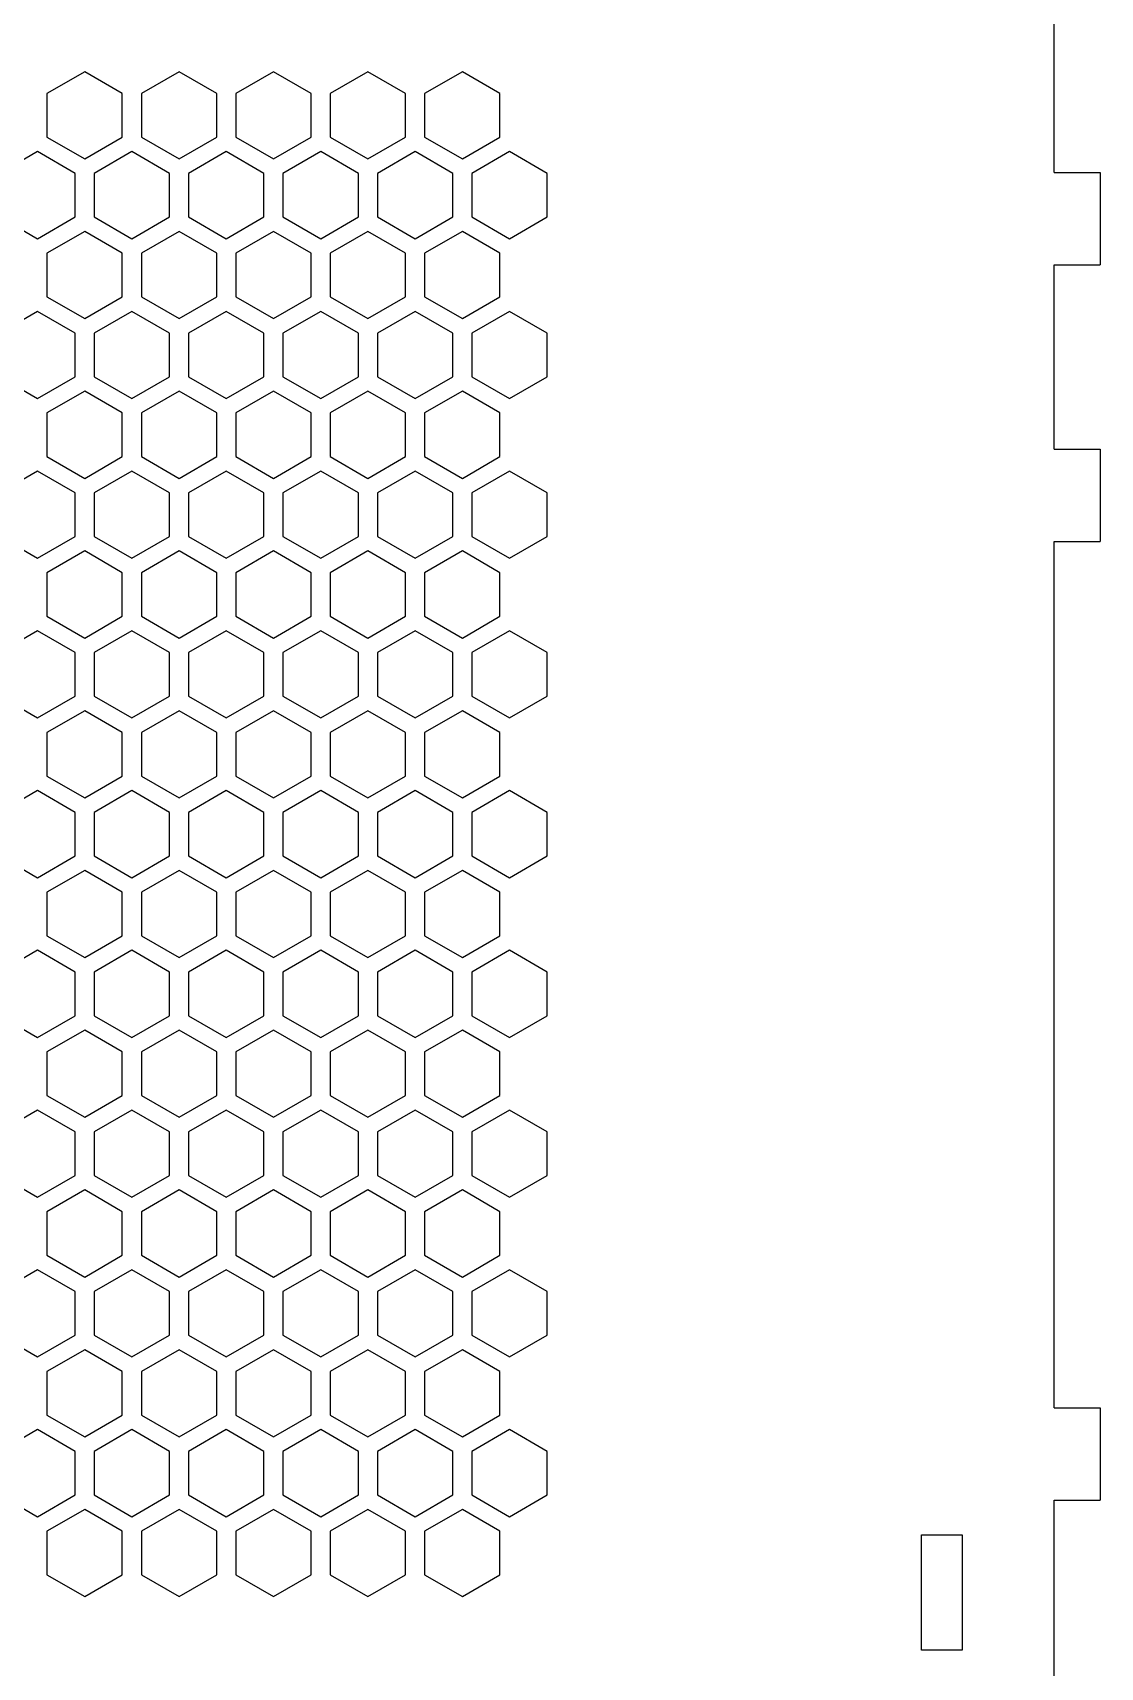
# Model space of a CAD drawing. Extents: x 311 to 600, y 16 to 462.
# Drawn here: x 526.6 to 600.1, y 254 to 366.5 of the extents above; entities that cross this region are included whole.
import ezdxf

# ---------------------------------------------------------------- set-up
doc = ezdxf.new("R2010")
doc.units = 0
doc.header["$MEASUREMENT"] = 0
doc.layers.get('0').update_dxf_attribs({"color": 13, "linetype": 'CONTINUOUS'})

msp = doc.modelspace()

# ---------------------------------------------------------------- linework, layer by layer
for p, q in [((596.94, 356.92, 0), (596.94, 456, 0)), ((530.19, 363.86, 0), (527.59, 362.36, 0)), ((532.78, 362.36, 0), (530.19, 363.86, 0)), ((536.69, 363.86, 0), (534.09, 362.36, 0)), ((539.28, 362.36, 0), (536.69, 363.86, 0)), ((543.19, 363.86, 0), (540.59, 362.36, 0)), ((545.78, 362.36, 0), (543.19, 363.86, 0)), ((549.69, 363.86, 0), (547.09, 362.36, 0)), ((552.28, 362.36, 0), (549.69, 363.86, 0)), ((556.19, 363.86, 0), (553.59, 362.36, 0)), ((558.78, 362.36, 0), (556.19, 363.86, 0)), ((527.59, 362.36, 0), (527.59, 359.36, 0)), ((532.78, 359.36, 0), (532.78, 362.36, 0)), ((534.09, 362.36, 0), (534.09, 359.36, 0)), ((539.28, 359.36, 0), (539.28, 362.36, 0)), ((540.59, 362.36, 0), (540.59, 359.36, 0)), ((545.78, 359.36, 0), (545.78, 362.36, 0)), ((547.09, 362.36, 0), (547.09, 359.36, 0)), ((552.28, 359.36, 0), (552.28, 362.36, 0)), ((553.59, 362.36, 0), (553.59, 359.36, 0)), ((558.78, 359.36, 0), (558.78, 362.36, 0)), ((527.59, 359.36, 0), (530.19, 357.86, 0)), ((530.19, 357.86, 0), (532.78, 359.36, 0)), ((534.09, 359.36, 0), (536.69, 357.86, 0)), ((536.69, 357.86, 0), (539.28, 359.36, 0)), ((540.59, 359.36, 0), (543.19, 357.86, 0)), ((543.19, 357.86, 0), (545.78, 359.36, 0)), ((547.09, 359.36, 0), (549.69, 357.86, 0)), ((549.69, 357.86, 0), (552.28, 359.36, 0)), ((553.59, 359.36, 0), (556.19, 357.86, 0)), ((556.19, 357.86, 0), (558.78, 359.36, 0)), ((526.94, 358.36, 0), (524.34, 356.86, 0)), ((529.53, 356.86, 0), (526.94, 358.36, 0)), ((533.44, 358.36, 0), (530.84, 356.86, 0)), ((536.03, 356.86, 0), (533.44, 358.36, 0)), ((539.94, 358.36, 0), (537.34, 356.86, 0)), ((542.53, 356.86, 0), (539.94, 358.36, 0)), ((546.44, 358.36, 0), (543.84, 356.86, 0)), ((549.03, 356.86, 0), (546.44, 358.36, 0)), ((552.94, 358.36, 0), (550.34, 356.86, 0)), ((555.53, 356.86, 0), (552.94, 358.36, 0)), ((559.44, 358.36, 0), (556.84, 356.86, 0)), ((562.03, 356.86, 0), (559.44, 358.36, 0)), ((529.53, 353.86, 0), (529.53, 356.86, 0)), ((530.84, 356.86, 0), (530.84, 353.86, 0)), ((536.03, 353.86, 0), (536.03, 356.86, 0)), ((537.34, 356.86, 0), (537.34, 353.86, 0)), ((542.53, 353.86, 0), (542.53, 356.86, 0)), ((543.84, 356.86, 0), (543.84, 353.86, 0)), ((549.03, 353.86, 0), (549.03, 356.86, 0)), ((550.34, 356.86, 0), (550.34, 353.86, 0)), ((555.53, 353.86, 0), (555.53, 356.86, 0)), ((556.84, 356.86, 0), (556.84, 353.86, 0)), ((562.03, 353.86, 0), (562.03, 356.86, 0)), ((596.94, 356.92, 0), (600.11, 356.92, 0)), ((600.11, 356.92, 0), (600.11, 350.57, 0)), ((524.34, 353.86, 0), (526.94, 352.36, 0)), ((526.94, 352.36, 0), (529.53, 353.86, 0)), ((530.84, 353.86, 0), (533.44, 352.36, 0)), ((533.44, 352.36, 0), (536.03, 353.86, 0)), ((537.34, 353.86, 0), (539.94, 352.36, 0)), ((539.94, 352.36, 0), (542.53, 353.86, 0)), ((543.84, 353.86, 0), (546.44, 352.36, 0)), ((546.44, 352.36, 0), (549.03, 353.86, 0)), ((550.34, 353.86, 0), (552.94, 352.36, 0)), ((552.94, 352.36, 0), (555.53, 353.86, 0)), ((556.84, 353.86, 0), (559.44, 352.36, 0)), ((559.44, 352.36, 0), (562.03, 353.86, 0)), ((530.19, 352.86, 0), (527.59, 351.36, 0)), ((532.78, 351.36, 0), (530.19, 352.86, 0)), ((536.69, 352.86, 0), (534.09, 351.36, 0)), ((539.28, 351.36, 0), (536.69, 352.86, 0)), ((543.19, 352.86, 0), (540.59, 351.36, 0)), ((545.78, 351.36, 0), (543.19, 352.86, 0)), ((549.69, 352.86, 0), (547.09, 351.36, 0)), ((552.28, 351.36, 0), (549.69, 352.86, 0)), ((556.19, 352.86, 0), (553.59, 351.36, 0)), ((558.78, 351.36, 0), (556.19, 352.86, 0)), ((527.59, 351.36, 0), (527.59, 348.36, 0)), ((532.78, 348.36, 0), (532.78, 351.36, 0)), ((534.09, 351.36, 0), (534.09, 348.36, 0)), ((539.28, 348.36, 0), (539.28, 351.36, 0)), ((540.59, 351.36, 0), (540.59, 348.36, 0)), ((545.78, 348.36, 0), (545.78, 351.36, 0)), ((547.09, 351.36, 0), (547.09, 348.36, 0)), ((552.28, 348.36, 0), (552.28, 351.36, 0)), ((553.59, 351.36, 0), (553.59, 348.36, 0)), ((558.78, 348.36, 0), (558.78, 351.36, 0)), ((596.94, 344.22, 0), (596.94, 350.57, 0)), ((596.94, 350.57, 0), (600.11, 350.57, 0)), ((527.59, 348.36, 0), (530.19, 346.86, 0)), ((530.19, 346.86, 0), (532.78, 348.36, 0)), ((534.09, 348.36, 0), (536.69, 346.86, 0)), ((536.69, 346.86, 0), (539.28, 348.36, 0)), ((540.59, 348.36, 0), (543.19, 346.86, 0)), ((543.19, 346.86, 0), (545.78, 348.36, 0)), ((547.09, 348.36, 0), (549.69, 346.86, 0)), ((549.69, 346.86, 0), (552.28, 348.36, 0)), ((553.59, 348.36, 0), (556.19, 346.86, 0)), ((556.19, 346.86, 0), (558.78, 348.36, 0)), ((526.94, 347.36, 0), (524.34, 345.86, 0)), ((529.53, 345.86, 0), (526.94, 347.36, 0)), ((533.44, 347.36, 0), (530.84, 345.86, 0)), ((536.03, 345.86, 0), (533.44, 347.36, 0)), ((539.94, 347.36, 0), (537.34, 345.86, 0)), ((542.53, 345.86, 0), (539.94, 347.36, 0)), ((546.44, 347.36, 0), (543.84, 345.86, 0)), ((549.03, 345.86, 0), (546.44, 347.36, 0)), ((552.94, 347.36, 0), (550.34, 345.86, 0)), ((555.53, 345.86, 0), (552.94, 347.36, 0)), ((559.44, 347.36, 0), (556.84, 345.86, 0)), ((562.03, 345.86, 0), (559.44, 347.36, 0)), ((529.53, 342.86, 0), (529.53, 345.86, 0)), ((530.84, 345.86, 0), (530.84, 342.86, 0)), ((536.03, 342.86, 0), (536.03, 345.86, 0)), ((537.34, 345.86, 0), (537.34, 342.86, 0)), ((542.53, 342.86, 0), (542.53, 345.86, 0)), ((543.84, 345.86, 0), (543.84, 342.86, 0)), ((549.03, 342.86, 0), (549.03, 345.86, 0)), ((550.34, 345.86, 0), (550.34, 342.86, 0)), ((555.53, 342.86, 0), (555.53, 345.86, 0)), ((556.84, 345.86, 0), (556.84, 342.86, 0)), ((562.03, 342.86, 0), (562.03, 345.86, 0)), ((596.94, 337.87, 0), (596.94, 344.22, 0)), ((524.34, 342.86, 0), (526.94, 341.36, 0)), ((526.94, 341.36, 0), (529.53, 342.86, 0)), ((530.84, 342.86, 0), (533.44, 341.36, 0)), ((533.44, 341.36, 0), (536.03, 342.86, 0)), ((537.34, 342.86, 0), (539.94, 341.36, 0)), ((539.94, 341.36, 0), (542.53, 342.86, 0)), ((543.84, 342.86, 0), (546.44, 341.36, 0)), ((546.44, 341.36, 0), (549.03, 342.86, 0)), ((550.34, 342.86, 0), (552.94, 341.36, 0)), ((552.94, 341.36, 0), (555.53, 342.86, 0)), ((556.84, 342.86, 0), (559.44, 341.36, 0)), ((559.44, 341.36, 0), (562.03, 342.86, 0)), ((530.19, 341.86, 0), (527.59, 340.36, 0)), ((532.78, 340.36, 0), (530.19, 341.86, 0)), ((536.69, 341.86, 0), (534.09, 340.36, 0)), ((539.28, 340.36, 0), (536.69, 341.86, 0)), ((543.19, 341.86, 0), (540.59, 340.36, 0)), ((545.78, 340.36, 0), (543.19, 341.86, 0)), ((549.69, 341.86, 0), (547.09, 340.36, 0)), ((552.28, 340.36, 0), (549.69, 341.86, 0)), ((556.19, 341.86, 0), (553.59, 340.36, 0)), ((558.78, 340.36, 0), (556.19, 341.86, 0)), ((527.59, 340.36, 0), (527.59, 337.36, 0)), ((532.78, 337.36, 0), (532.78, 340.36, 0)), ((534.09, 340.36, 0), (534.09, 337.36, 0)), ((539.28, 337.36, 0), (539.28, 340.36, 0)), ((540.59, 340.36, 0), (540.59, 337.36, 0)), ((545.78, 337.36, 0), (545.78, 340.36, 0)), ((547.09, 340.36, 0), (547.09, 337.36, 0)), ((552.28, 337.36, 0), (552.28, 340.36, 0)), ((553.59, 340.36, 0), (553.59, 337.36, 0)), ((558.78, 337.36, 0), (558.78, 340.36, 0)), ((596.94, 337.87, 0), (600.11, 337.87, 0)), ((600.11, 337.87, 0), (600.11, 331.52, 0)), ((527.59, 337.36, 0), (530.19, 335.86, 0)), ((530.19, 335.86, 0), (532.78, 337.36, 0)), ((534.09, 337.36, 0), (536.69, 335.86, 0)), ((536.69, 335.86, 0), (539.28, 337.36, 0)), ((540.59, 337.36, 0), (543.19, 335.86, 0)), ((543.19, 335.86, 0), (545.78, 337.36, 0)), ((547.09, 337.36, 0), (549.69, 335.86, 0)), ((549.69, 335.86, 0), (552.28, 337.36, 0)), ((553.59, 337.36, 0), (556.19, 335.86, 0)), ((556.19, 335.86, 0), (558.78, 337.36, 0)), ((526.94, 336.36, 0), (524.34, 334.86, 0)), ((529.53, 334.86, 0), (526.94, 336.36, 0)), ((533.44, 336.36, 0), (530.84, 334.86, 0)), ((536.03, 334.86, 0), (533.44, 336.36, 0)), ((539.94, 336.36, 0), (537.34, 334.86, 0)), ((542.53, 334.86, 0), (539.94, 336.36, 0)), ((546.44, 336.36, 0), (543.84, 334.86, 0)), ((549.03, 334.86, 0), (546.44, 336.36, 0)), ((552.94, 336.36, 0), (550.34, 334.86, 0)), ((555.53, 334.86, 0), (552.94, 336.36, 0)), ((559.44, 336.36, 0), (556.84, 334.86, 0)), ((562.03, 334.86, 0), (559.44, 336.36, 0)), ((529.53, 331.86, 0), (529.53, 334.86, 0)), ((530.84, 334.86, 0), (530.84, 331.86, 0)), ((536.03, 331.86, 0), (536.03, 334.86, 0)), ((537.34, 334.86, 0), (537.34, 331.86, 0)), ((542.53, 331.86, 0), (542.53, 334.86, 0)), ((543.84, 334.86, 0), (543.84, 331.86, 0)), ((549.03, 331.86, 0), (549.03, 334.86, 0)), ((550.34, 334.86, 0), (550.34, 331.86, 0)), ((555.53, 331.86, 0), (555.53, 334.86, 0)), ((556.84, 334.86, 0), (556.84, 331.86, 0)), ((562.03, 331.86, 0), (562.03, 334.86, 0)), ((524.34, 331.86, 0), (526.94, 330.36, 0)), ((526.94, 330.36, 0), (529.53, 331.86, 0)), ((530.84, 331.86, 0), (533.44, 330.36, 0)), ((533.44, 330.36, 0), (536.03, 331.86, 0)), ((537.34, 331.86, 0), (539.94, 330.36, 0)), ((539.94, 330.36, 0), (542.53, 331.86, 0)), ((543.84, 331.86, 0), (546.44, 330.36, 0)), ((546.44, 330.36, 0), (549.03, 331.86, 0)), ((550.34, 331.86, 0), (552.94, 330.36, 0)), ((552.94, 330.36, 0), (555.53, 331.86, 0)), ((556.84, 331.86, 0), (559.44, 330.36, 0)), ((559.44, 330.36, 0), (562.03, 331.86, 0)), ((596.94, 271.85, 0), (596.94, 331.52, 0)), ((596.94, 331.52, 0), (600.11, 331.52, 0)), ((530.19, 330.86, 0), (527.59, 329.36, 0)), ((532.78, 329.36, 0), (530.19, 330.86, 0)), ((536.69, 330.86, 0), (534.09, 329.36, 0)), ((539.28, 329.36, 0), (536.69, 330.86, 0)), ((543.19, 330.86, 0), (540.59, 329.36, 0)), ((545.78, 329.36, 0), (543.19, 330.86, 0)), ((549.69, 330.86, 0), (547.09, 329.36, 0)), ((552.28, 329.36, 0), (549.69, 330.86, 0)), ((556.19, 330.86, 0), (553.59, 329.36, 0)), ((558.78, 329.36, 0), (556.19, 330.86, 0)), ((527.59, 329.36, 0), (527.59, 326.36, 0)), ((532.78, 326.36, 0), (532.78, 329.36, 0)), ((534.09, 329.36, 0), (534.09, 326.36, 0)), ((539.28, 326.36, 0), (539.28, 329.36, 0)), ((540.59, 329.36, 0), (540.59, 326.36, 0)), ((545.78, 326.36, 0), (545.78, 329.36, 0)), ((547.09, 329.36, 0), (547.09, 326.36, 0)), ((552.28, 326.36, 0), (552.28, 329.36, 0)), ((553.59, 329.36, 0), (553.59, 326.36, 0)), ((558.78, 326.36, 0), (558.78, 329.36, 0)), ((526.94, 325.36, 0), (524.34, 323.86, 0)), ((529.53, 323.86, 0), (526.94, 325.36, 0)), ((527.59, 326.36, 0), (530.19, 324.86, 0)), ((530.19, 324.86, 0), (532.78, 326.36, 0)), ((533.44, 325.36, 0), (530.84, 323.86, 0)), ((536.03, 323.86, 0), (533.44, 325.36, 0)), ((534.09, 326.36, 0), (536.69, 324.86, 0)), ((536.69, 324.86, 0), (539.28, 326.36, 0)), ((539.94, 325.36, 0), (537.34, 323.86, 0)), ((542.53, 323.86, 0), (539.94, 325.36, 0)), ((540.59, 326.36, 0), (543.19, 324.86, 0)), ((543.19, 324.86, 0), (545.78, 326.36, 0)), ((546.44, 325.36, 0), (543.84, 323.86, 0)), ((549.03, 323.86, 0), (546.44, 325.36, 0)), ((547.09, 326.36, 0), (549.69, 324.86, 0)), ((549.69, 324.86, 0), (552.28, 326.36, 0)), ((552.94, 325.36, 0), (550.34, 323.86, 0)), ((555.53, 323.86, 0), (552.94, 325.36, 0)), ((553.59, 326.36, 0), (556.19, 324.86, 0)), ((556.19, 324.86, 0), (558.78, 326.36, 0)), ((559.44, 325.36, 0), (556.84, 323.86, 0)), ((562.03, 323.86, 0), (559.44, 325.36, 0)), ((529.53, 320.86, 0), (529.53, 323.86, 0)), ((530.84, 323.86, 0), (530.84, 320.86, 0)), ((536.03, 320.86, 0), (536.03, 323.86, 0)), ((537.34, 323.86, 0), (537.34, 320.86, 0)), ((542.53, 320.86, 0), (542.53, 323.86, 0)), ((543.84, 323.86, 0), (543.84, 320.86, 0)), ((549.03, 320.86, 0), (549.03, 323.86, 0)), ((550.34, 323.86, 0), (550.34, 320.86, 0)), ((555.53, 320.86, 0), (555.53, 323.86, 0)), ((556.84, 323.86, 0), (556.84, 320.86, 0)), ((562.03, 320.86, 0), (562.03, 323.86, 0)), ((524.34, 320.86, 0), (526.94, 319.36, 0)), ((526.94, 319.36, 0), (529.53, 320.86, 0)), ((530.84, 320.86, 0), (533.44, 319.36, 0)), ((533.44, 319.36, 0), (536.03, 320.86, 0)), ((537.34, 320.86, 0), (539.94, 319.36, 0)), ((539.94, 319.36, 0), (542.53, 320.86, 0)), ((543.84, 320.86, 0), (546.44, 319.36, 0)), ((546.44, 319.36, 0), (549.03, 320.86, 0)), ((550.34, 320.86, 0), (552.94, 319.36, 0)), ((552.94, 319.36, 0), (555.53, 320.86, 0)), ((556.84, 320.86, 0), (559.44, 319.36, 0)), ((559.44, 319.36, 0), (562.03, 320.86, 0)), ((530.19, 319.86, 0), (527.59, 318.36, 0)), ((532.78, 318.36, 0), (530.19, 319.86, 0)), ((536.69, 319.86, 0), (534.09, 318.36, 0)), ((539.28, 318.36, 0), (536.69, 319.86, 0)), ((543.19, 319.86, 0), (540.59, 318.36, 0)), ((545.78, 318.36, 0), (543.19, 319.86, 0)), ((549.69, 319.86, 0), (547.09, 318.36, 0)), ((552.28, 318.36, 0), (549.69, 319.86, 0)), ((556.19, 319.86, 0), (553.59, 318.36, 0)), ((558.78, 318.36, 0), (556.19, 319.86, 0)), ((527.59, 318.36, 0), (527.59, 315.36, 0)), ((532.78, 315.36, 0), (532.78, 318.36, 0)), ((534.09, 318.36, 0), (534.09, 315.36, 0)), ((539.28, 315.36, 0), (539.28, 318.36, 0)), ((540.59, 318.36, 0), (540.59, 315.36, 0)), ((545.78, 315.36, 0), (545.78, 318.36, 0)), ((547.09, 318.36, 0), (547.09, 315.36, 0)), ((552.28, 315.36, 0), (552.28, 318.36, 0)), ((553.59, 318.36, 0), (553.59, 315.36, 0)), ((558.78, 315.36, 0), (558.78, 318.36, 0)), ((527.59, 315.36, 0), (530.19, 313.86, 0)), ((530.19, 313.86, 0), (532.78, 315.36, 0)), ((534.09, 315.36, 0), (536.69, 313.86, 0)), ((536.69, 313.86, 0), (539.28, 315.36, 0)), ((540.59, 315.36, 0), (543.19, 313.86, 0)), ((543.19, 313.86, 0), (545.78, 315.36, 0)), ((547.09, 315.36, 0), (549.69, 313.86, 0)), ((549.69, 313.86, 0), (552.28, 315.36, 0)), ((553.59, 315.36, 0), (556.19, 313.86, 0)), ((556.19, 313.86, 0), (558.78, 315.36, 0)), ((526.94, 314.36, 0), (524.34, 312.86, 0)), ((529.53, 312.86, 0), (526.94, 314.36, 0)), ((533.44, 314.36, 0), (530.84, 312.86, 0)), ((536.03, 312.86, 0), (533.44, 314.36, 0)), ((539.94, 314.36, 0), (537.34, 312.86, 0)), ((542.53, 312.86, 0), (539.94, 314.36, 0)), ((546.44, 314.36, 0), (543.84, 312.86, 0)), ((549.03, 312.86, 0), (546.44, 314.36, 0)), ((552.94, 314.36, 0), (550.34, 312.86, 0)), ((555.53, 312.86, 0), (552.94, 314.36, 0)), ((559.44, 314.36, 0), (556.84, 312.86, 0)), ((562.03, 312.86, 0), (559.44, 314.36, 0)), ((529.53, 309.86, 0), (529.53, 312.86, 0)), ((530.84, 312.86, 0), (530.84, 309.86, 0)), ((536.03, 309.86, 0), (536.03, 312.86, 0)), ((537.34, 312.86, 0), (537.34, 309.86, 0)), ((542.53, 309.86, 0), (542.53, 312.86, 0)), ((543.84, 312.86, 0), (543.84, 309.86, 0)), ((549.03, 309.86, 0), (549.03, 312.86, 0)), ((550.34, 312.86, 0), (550.34, 309.86, 0)), ((555.53, 309.86, 0), (555.53, 312.86, 0)), ((556.84, 312.86, 0), (556.84, 309.86, 0)), ((562.03, 309.86, 0), (562.03, 312.86, 0)), ((524.34, 309.86, 0), (526.94, 308.36, 0)), ((526.94, 308.36, 0), (529.53, 309.86, 0)), ((530.84, 309.86, 0), (533.44, 308.36, 0)), ((533.44, 308.36, 0), (536.03, 309.86, 0)), ((537.34, 309.86, 0), (539.94, 308.36, 0)), ((539.94, 308.36, 0), (542.53, 309.86, 0)), ((543.84, 309.86, 0), (546.44, 308.36, 0)), ((546.44, 308.36, 0), (549.03, 309.86, 0)), ((550.34, 309.86, 0), (552.94, 308.36, 0)), ((552.94, 308.36, 0), (555.53, 309.86, 0)), ((556.84, 309.86, 0), (559.44, 308.36, 0)), ((559.44, 308.36, 0), (562.03, 309.86, 0)), ((530.19, 308.86, 0), (527.59, 307.36, 0)), ((532.78, 307.36, 0), (530.19, 308.86, 0)), ((536.69, 308.86, 0), (534.09, 307.36, 0)), ((539.28, 307.36, 0), (536.69, 308.86, 0)), ((543.19, 308.86, 0), (540.59, 307.36, 0)), ((545.78, 307.36, 0), (543.19, 308.86, 0)), ((549.69, 308.86, 0), (547.09, 307.36, 0)), ((552.28, 307.36, 0), (549.69, 308.86, 0)), ((556.19, 308.86, 0), (553.59, 307.36, 0)), ((558.78, 307.36, 0), (556.19, 308.86, 0)), ((527.59, 307.36, 0), (527.59, 304.36, 0)), ((532.78, 304.36, 0), (532.78, 307.36, 0)), ((534.09, 307.36, 0), (534.09, 304.36, 0)), ((539.28, 304.36, 0), (539.28, 307.36, 0)), ((540.59, 307.36, 0), (540.59, 304.36, 0)), ((545.78, 304.36, 0), (545.78, 307.36, 0)), ((547.09, 307.36, 0), (547.09, 304.36, 0)), ((552.28, 304.36, 0), (552.28, 307.36, 0)), ((553.59, 307.36, 0), (553.59, 304.36, 0)), ((558.78, 304.36, 0), (558.78, 307.36, 0)), ((527.59, 304.36, 0), (530.19, 302.86, 0)), ((530.19, 302.86, 0), (532.78, 304.36, 0)), ((534.09, 304.36, 0), (536.69, 302.86, 0)), ((536.69, 302.86, 0), (539.28, 304.36, 0)), ((540.59, 304.36, 0), (543.19, 302.86, 0)), ((543.19, 302.86, 0), (545.78, 304.36, 0)), ((547.09, 304.36, 0), (549.69, 302.86, 0)), ((549.69, 302.86, 0), (552.28, 304.36, 0)), ((553.59, 304.36, 0), (556.19, 302.86, 0)), ((556.19, 302.86, 0), (558.78, 304.36, 0)), ((526.94, 303.36, 0), (524.34, 301.86, 0)), ((529.53, 301.86, 0), (526.94, 303.36, 0)), ((533.44, 303.36, 0), (530.84, 301.86, 0)), ((536.03, 301.86, 0), (533.44, 303.36, 0)), ((539.94, 303.36, 0), (537.34, 301.86, 0)), ((542.53, 301.86, 0), (539.94, 303.36, 0)), ((546.44, 303.36, 0), (543.84, 301.86, 0)), ((549.03, 301.86, 0), (546.44, 303.36, 0)), ((552.94, 303.36, 0), (550.34, 301.86, 0)), ((555.53, 301.86, 0), (552.94, 303.36, 0)), ((559.44, 303.36, 0), (556.84, 301.86, 0)), ((562.03, 301.86, 0), (559.44, 303.36, 0)), ((529.53, 298.86, 0), (529.53, 301.86, 0)), ((530.84, 301.86, 0), (530.84, 298.86, 0)), ((536.03, 298.86, 0), (536.03, 301.86, 0)), ((537.34, 301.86, 0), (537.34, 298.86, 0)), ((542.53, 298.86, 0), (542.53, 301.86, 0)), ((543.84, 301.86, 0), (543.84, 298.86, 0)), ((549.03, 298.86, 0), (549.03, 301.86, 0)), ((550.34, 301.86, 0), (550.34, 298.86, 0)), ((555.53, 298.86, 0), (555.53, 301.86, 0)), ((556.84, 301.86, 0), (556.84, 298.86, 0)), ((562.03, 298.86, 0), (562.03, 301.86, 0)), ((524.34, 298.86, 0), (526.94, 297.36, 0)), ((526.94, 297.36, 0), (529.53, 298.86, 0)), ((530.84, 298.86, 0), (533.44, 297.36, 0)), ((533.44, 297.36, 0), (536.03, 298.86, 0)), ((537.34, 298.86, 0), (539.94, 297.36, 0)), ((539.94, 297.36, 0), (542.53, 298.86, 0)), ((543.84, 298.86, 0), (546.44, 297.36, 0)), ((546.44, 297.36, 0), (549.03, 298.86, 0)), ((550.34, 298.86, 0), (552.94, 297.36, 0)), ((552.94, 297.36, 0), (555.53, 298.86, 0)), ((556.84, 298.86, 0), (559.44, 297.36, 0)), ((559.44, 297.36, 0), (562.03, 298.86, 0)), ((530.19, 297.86, 0), (527.59, 296.36, 0)), ((532.78, 296.36, 0), (530.19, 297.86, 0)), ((536.69, 297.86, 0), (534.09, 296.36, 0)), ((539.28, 296.36, 0), (536.69, 297.86, 0)), ((543.19, 297.86, 0), (540.59, 296.36, 0)), ((545.78, 296.36, 0), (543.19, 297.86, 0)), ((549.69, 297.86, 0), (547.09, 296.36, 0)), ((552.28, 296.36, 0), (549.69, 297.86, 0)), ((556.19, 297.86, 0), (553.59, 296.36, 0)), ((558.78, 296.36, 0), (556.19, 297.86, 0)), ((527.59, 296.36, 0), (527.59, 293.36, 0)), ((532.78, 293.36, 0), (532.78, 296.36, 0)), ((534.09, 296.36, 0), (534.09, 293.36, 0)), ((539.28, 293.36, 0), (539.28, 296.36, 0)), ((540.59, 296.36, 0), (540.59, 293.36, 0)), ((545.78, 293.36, 0), (545.78, 296.36, 0)), ((547.09, 296.36, 0), (547.09, 293.36, 0)), ((552.28, 293.36, 0), (552.28, 296.36, 0)), ((553.59, 296.36, 0), (553.59, 293.36, 0)), ((558.78, 293.36, 0), (558.78, 296.36, 0)), ((527.59, 293.36, 0), (530.19, 291.86, 0)), ((530.19, 291.86, 0), (532.78, 293.36, 0)), ((534.09, 293.36, 0), (536.69, 291.86, 0)), ((536.69, 291.86, 0), (539.28, 293.36, 0)), ((540.59, 293.36, 0), (543.19, 291.86, 0)), ((543.19, 291.86, 0), (545.78, 293.36, 0)), ((547.09, 293.36, 0), (549.69, 291.86, 0)), ((549.69, 291.86, 0), (552.28, 293.36, 0)), ((553.59, 293.36, 0), (556.19, 291.86, 0)), ((556.19, 291.86, 0), (558.78, 293.36, 0)), ((526.94, 292.36, 0), (524.34, 290.86, 0)), ((529.53, 290.86, 0), (526.94, 292.36, 0)), ((533.44, 292.36, 0), (530.84, 290.86, 0)), ((536.03, 290.86, 0), (533.44, 292.36, 0)), ((539.94, 292.36, 0), (537.34, 290.86, 0)), ((542.53, 290.86, 0), (539.94, 292.36, 0)), ((546.44, 292.36, 0), (543.84, 290.86, 0)), ((549.03, 290.86, 0), (546.44, 292.36, 0)), ((552.94, 292.36, 0), (550.34, 290.86, 0)), ((555.53, 290.86, 0), (552.94, 292.36, 0)), ((559.44, 292.36, 0), (556.84, 290.86, 0)), ((562.03, 290.86, 0), (559.44, 292.36, 0)), ((529.53, 287.86, 0), (529.53, 290.86, 0)), ((530.84, 290.86, 0), (530.84, 287.86, 0)), ((536.03, 287.86, 0), (536.03, 290.86, 0)), ((537.34, 290.86, 0), (537.34, 287.86, 0)), ((542.53, 287.86, 0), (542.53, 290.86, 0)), ((543.84, 290.86, 0), (543.84, 287.86, 0)), ((549.03, 287.86, 0), (549.03, 290.86, 0)), ((550.34, 290.86, 0), (550.34, 287.86, 0)), ((555.53, 287.86, 0), (555.53, 290.86, 0)), ((556.84, 290.86, 0), (556.84, 287.86, 0)), ((562.03, 287.86, 0), (562.03, 290.86, 0)), ((524.34, 287.86, 0), (526.94, 286.36, 0)), ((526.94, 286.36, 0), (529.53, 287.86, 0)), ((530.84, 287.86, 0), (533.44, 286.36, 0)), ((533.44, 286.36, 0), (536.03, 287.86, 0)), ((537.34, 287.86, 0), (539.94, 286.36, 0)), ((539.94, 286.36, 0), (542.53, 287.86, 0)), ((543.84, 287.86, 0), (546.44, 286.36, 0)), ((546.44, 286.36, 0), (549.03, 287.86, 0)), ((550.34, 287.86, 0), (552.94, 286.36, 0)), ((552.94, 286.36, 0), (555.53, 287.86, 0)), ((556.84, 287.86, 0), (559.44, 286.36, 0)), ((559.44, 286.36, 0), (562.03, 287.86, 0)), ((530.19, 286.86, 0), (527.59, 285.36, 0)), ((532.78, 285.36, 0), (530.19, 286.86, 0)), ((536.69, 286.86, 0), (534.09, 285.36, 0)), ((539.28, 285.36, 0), (536.69, 286.86, 0)), ((543.19, 286.86, 0), (540.59, 285.36, 0)), ((545.78, 285.36, 0), (543.19, 286.86, 0)), ((549.69, 286.86, 0), (547.09, 285.36, 0)), ((552.28, 285.36, 0), (549.69, 286.86, 0)), ((556.19, 286.86, 0), (553.59, 285.36, 0)), ((558.78, 285.36, 0), (556.19, 286.86, 0)), ((527.59, 285.36, 0), (527.59, 282.36, 0)), ((532.78, 282.36, 0), (532.78, 285.36, 0)), ((534.09, 285.36, 0), (534.09, 282.36, 0)), ((539.28, 282.36, 0), (539.28, 285.36, 0)), ((540.59, 285.36, 0), (540.59, 282.36, 0)), ((545.78, 282.36, 0), (545.78, 285.36, 0)), ((547.09, 285.36, 0), (547.09, 282.36, 0)), ((552.28, 282.36, 0), (552.28, 285.36, 0)), ((553.59, 285.36, 0), (553.59, 282.36, 0)), ((558.78, 282.36, 0), (558.78, 285.36, 0)), ((527.59, 282.36, 0), (530.19, 280.86, 0)), ((530.19, 280.86, 0), (532.78, 282.36, 0)), ((534.09, 282.36, 0), (536.69, 280.86, 0)), ((536.69, 280.86, 0), (539.28, 282.36, 0)), ((540.59, 282.36, 0), (543.19, 280.86, 0)), ((543.19, 280.86, 0), (545.78, 282.36, 0)), ((547.09, 282.36, 0), (549.69, 280.86, 0)), ((549.69, 280.86, 0), (552.28, 282.36, 0)), ((553.59, 282.36, 0), (556.19, 280.86, 0)), ((556.19, 280.86, 0), (558.78, 282.36, 0)), ((526.94, 281.36, 0), (524.34, 279.86, 0)), ((529.53, 279.86, 0), (526.94, 281.36, 0)), ((533.44, 281.36, 0), (530.84, 279.86, 0)), ((536.03, 279.86, 0), (533.44, 281.36, 0)), ((539.94, 281.36, 0), (537.34, 279.86, 0)), ((542.53, 279.86, 0), (539.94, 281.36, 0)), ((546.44, 281.36, 0), (543.84, 279.86, 0)), ((549.03, 279.86, 0), (546.44, 281.36, 0)), ((552.94, 281.36, 0), (550.34, 279.86, 0)), ((555.53, 279.86, 0), (552.94, 281.36, 0)), ((559.44, 281.36, 0), (556.84, 279.86, 0)), ((562.03, 279.86, 0), (559.44, 281.36, 0)), ((529.53, 276.86, 0), (529.53, 279.86, 0)), ((530.84, 279.86, 0), (530.84, 276.86, 0)), ((536.03, 276.86, 0), (536.03, 279.86, 0)), ((537.34, 279.86, 0), (537.34, 276.86, 0)), ((542.53, 276.86, 0), (542.53, 279.86, 0)), ((543.84, 279.86, 0), (543.84, 276.86, 0)), ((549.03, 276.86, 0), (549.03, 279.86, 0)), ((550.34, 279.86, 0), (550.34, 276.86, 0)), ((555.53, 276.86, 0), (555.53, 279.86, 0)), ((556.84, 279.86, 0), (556.84, 276.86, 0)), ((562.03, 276.86, 0), (562.03, 279.86, 0)), ((524.34, 276.86, 0), (526.94, 275.36, 0)), ((526.94, 275.36, 0), (529.53, 276.86, 0)), ((530.19, 275.86, 0), (527.59, 274.36, 0)), ((532.78, 274.36, 0), (530.19, 275.86, 0)), ((530.84, 276.86, 0), (533.44, 275.36, 0)), ((533.44, 275.36, 0), (536.03, 276.86, 0)), ((536.69, 275.86, 0), (534.09, 274.36, 0)), ((539.28, 274.36, 0), (536.69, 275.86, 0)), ((537.34, 276.86, 0), (539.94, 275.36, 0)), ((539.94, 275.36, 0), (542.53, 276.86, 0)), ((543.19, 275.86, 0), (540.59, 274.36, 0)), ((545.78, 274.36, 0), (543.19, 275.86, 0)), ((543.84, 276.86, 0), (546.44, 275.36, 0)), ((546.44, 275.36, 0), (549.03, 276.86, 0)), ((549.69, 275.86, 0), (547.09, 274.36, 0)), ((552.28, 274.36, 0), (549.69, 275.86, 0)), ((550.34, 276.86, 0), (552.94, 275.36, 0)), ((552.94, 275.36, 0), (555.53, 276.86, 0)), ((556.19, 275.86, 0), (553.59, 274.36, 0)), ((558.78, 274.36, 0), (556.19, 275.86, 0)), ((556.84, 276.86, 0), (559.44, 275.36, 0)), ((559.44, 275.36, 0), (562.03, 276.86, 0)), ((527.59, 274.36, 0), (527.59, 271.36, 0)), ((532.78, 271.36, 0), (532.78, 274.36, 0)), ((534.09, 274.36, 0), (534.09, 271.36, 0)), ((539.28, 271.36, 0), (539.28, 274.36, 0)), ((540.59, 274.36, 0), (540.59, 271.36, 0)), ((545.78, 271.36, 0), (545.78, 274.36, 0)), ((547.09, 274.36, 0), (547.09, 271.36, 0)), ((552.28, 271.36, 0), (552.28, 274.36, 0)), ((553.59, 274.36, 0), (553.59, 271.36, 0)), ((558.78, 271.36, 0), (558.78, 274.36, 0)), ((527.59, 271.36, 0), (530.19, 269.86, 0)), ((530.19, 269.86, 0), (532.78, 271.36, 0)), ((534.09, 271.36, 0), (536.69, 269.86, 0)), ((536.69, 269.86, 0), (539.28, 271.36, 0)), ((540.59, 271.36, 0), (543.19, 269.86, 0)), ((543.19, 269.86, 0), (545.78, 271.36, 0)), ((547.09, 271.36, 0), (549.69, 269.86, 0)), ((549.69, 269.86, 0), (552.28, 271.36, 0)), ((553.59, 271.36, 0), (556.19, 269.86, 0)), ((556.19, 269.86, 0), (558.78, 271.36, 0)), ((596.94, 271.85, 0), (600.11, 271.85, 0)), ((600.11, 271.85, 0), (600.11, 265.5, 0)), ((526.94, 270.36, 0), (524.34, 268.86, 0)), ((529.53, 268.86, 0), (526.94, 270.36, 0)), ((533.44, 270.36, 0), (530.84, 268.86, 0)), ((536.03, 268.86, 0), (533.44, 270.36, 0)), ((539.94, 270.36, 0), (537.34, 268.86, 0)), ((542.53, 268.86, 0), (539.94, 270.36, 0)), ((546.44, 270.36, 0), (543.84, 268.86, 0)), ((549.03, 268.86, 0), (546.44, 270.36, 0)), ((552.94, 270.36, 0), (550.34, 268.86, 0)), ((555.53, 268.86, 0), (552.94, 270.36, 0)), ((559.44, 270.36, 0), (556.84, 268.86, 0)), ((562.03, 268.86, 0), (559.44, 270.36, 0)), ((529.53, 265.86, 0), (529.53, 268.86, 0)), ((530.84, 268.86, 0), (530.84, 265.86, 0)), ((536.03, 265.86, 0), (536.03, 268.86, 0)), ((537.34, 268.86, 0), (537.34, 265.86, 0)), ((542.53, 265.86, 0), (542.53, 268.86, 0)), ((543.84, 268.86, 0), (543.84, 265.86, 0)), ((549.03, 265.86, 0), (549.03, 268.86, 0)), ((550.34, 268.86, 0), (550.34, 265.86, 0)), ((555.53, 265.86, 0), (555.53, 268.86, 0)), ((556.84, 268.86, 0), (556.84, 265.86, 0)), ((562.03, 265.86, 0), (562.03, 268.86, 0)), ((524.34, 265.86, 0), (526.94, 264.36, 0)), ((526.94, 264.36, 0), (529.53, 265.86, 0)), ((530.84, 265.86, 0), (533.44, 264.36, 0)), ((533.44, 264.36, 0), (536.03, 265.86, 0)), ((537.34, 265.86, 0), (539.94, 264.36, 0)), ((539.94, 264.36, 0), (542.53, 265.86, 0)), ((543.84, 265.86, 0), (546.44, 264.36, 0)), ((546.44, 264.36, 0), (549.03, 265.86, 0)), ((550.34, 265.86, 0), (552.94, 264.36, 0)), ((552.94, 264.36, 0), (555.53, 265.86, 0)), ((556.84, 265.86, 0), (559.44, 264.36, 0)), ((559.44, 264.36, 0), (562.03, 265.86, 0)), ((530.19, 264.86, 0), (527.59, 263.36, 0)), ((532.78, 263.36, 0), (530.19, 264.86, 0)), ((536.69, 264.86, 0), (534.09, 263.36, 0)), ((539.28, 263.36, 0), (536.69, 264.86, 0)), ((543.19, 264.86, 0), (540.59, 263.36, 0)), ((545.78, 263.36, 0), (543.19, 264.86, 0)), ((549.69, 264.86, 0), (547.09, 263.36, 0)), ((552.28, 263.36, 0), (549.69, 264.86, 0)), ((556.19, 264.86, 0), (553.59, 263.36, 0)), ((558.78, 263.36, 0), (556.19, 264.86, 0)), ((596.94, 259.15, 0), (596.94, 265.5, 0)), ((596.94, 265.5, 0), (600.11, 265.5, 0)), ((527.59, 263.36, 0), (527.59, 260.36, 0)), ((532.78, 260.36, 0), (532.78, 263.36, 0)), ((534.09, 263.36, 0), (534.09, 260.36, 0)), ((539.28, 260.36, 0), (539.28, 263.36, 0)), ((540.59, 263.36, 0), (540.59, 260.36, 0)), ((545.78, 260.36, 0), (545.78, 263.36, 0)), ((547.09, 263.36, 0), (547.09, 260.36, 0)), ((552.28, 260.36, 0), (552.28, 263.36, 0)), ((553.59, 263.36, 0), (553.59, 260.36, 0)), ((558.78, 260.36, 0), (558.78, 263.36, 0)), ((587.81, 255.18, 0), (587.81, 263.12, 0)), ((587.81, 263.12, 0), (590.59, 263.12, 0)), ((590.59, 263.12, 0), (590.59, 255.18, 0)), ((527.59, 260.36, 0), (530.19, 258.86, 0)), ((530.19, 258.86, 0), (532.78, 260.36, 0)), ((534.09, 260.36, 0), (536.69, 258.86, 0)), ((536.69, 258.86, 0), (539.28, 260.36, 0)), ((540.59, 260.36, 0), (543.19, 258.86, 0)), ((543.19, 258.86, 0), (545.78, 260.36, 0)), ((547.09, 260.36, 0), (549.69, 258.86, 0)), ((549.69, 258.86, 0), (552.28, 260.36, 0)), ((553.59, 260.36, 0), (556.19, 258.86, 0)), ((556.19, 258.86, 0), (558.78, 260.36, 0)), ((596.94, 252.8, 0), (596.94, 259.15, 0)), ((590.59, 255.18, 0), (587.81, 255.18, 0))]:
    msp.add_line(p, q)

doc.saveas('drawing.dxf')
